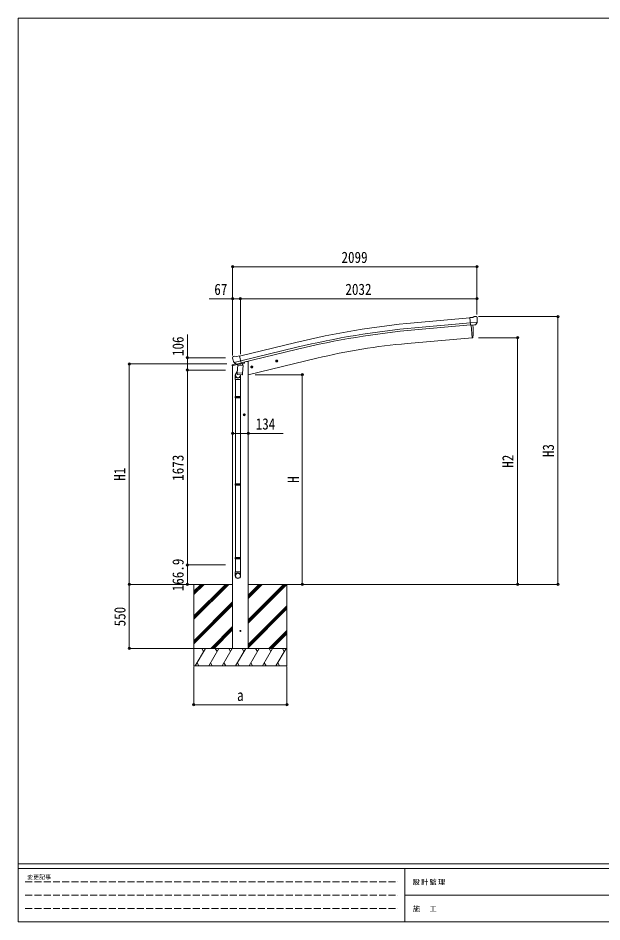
# Model space of a CAD drawing. Units: millimetres at full size. Extents: x -5590 to 5652, y -3902 to 3858.
# Drawn here: x -5590 to -576, y -3902 to 3858 of the extents above; entities that cross this region are included whole.
import ezdxf
from ezdxf.enums import TextEntityAlignment as Align

# ---------------------------------------------------------------- set-up
doc = ezdxf.new("R2010")
doc.units = ezdxf.units.MM
doc.header["$LTSCALE"] = 20
doc.header["$PDMODE"] = 32
doc.header["$PDSIZE"] = 20
doc.linetypes.add('DASHED3', pattern=[4, 3, -1])
for name, color, linetype, lineweight in [('0-0_0', 7, 'Continuous', 9), ('0-1_本体', 4, 'Continuous', 9), ('0-2_部品', 7, 'Continuous', 9), ('0-A_寸法', 6, 'Continuous', 9), ('F-0_240', 7, 'Continuous', 9)]:
    doc.layers.add(name, color=color, linetype=linetype, lineweight=lineweight)
doc.styles.add('ＭＳ ゴシック', font='')
doc.styles.get('ＭＳ ゴシック').set_extended_font_data('MS Gothic')

msp = doc.modelspace()

# ---------------------------------------------------------------- linework, layer by layer
at = {"layer": '0-0_0'}
for p, q in [((-3748.07, -1003.66), (-4098.35, -1003.66)), ((-4081.07, -1003.66), (-4081.07, -1703.66)), ((-4081.07, -1275.16), (-3809.57, -1003.66)), ((-4081.07, -1289.3), (-3795.43, -1003.66)), ((-4081.07, -1303.45), (-3781.28, -1003.66)), ((-4081.07, -1063.03), (-4021.7, -1003.66)), ((-4081.07, -1077.17), (-4007.56, -1003.66)), ((-4081.07, -1091.32), (-3993.42, -1003.66)), ((-3614.07, -1003.66), (-1604.72, -1003.66)), ((-3614.07, -1335.92), (-3281.81, -1003.66)), ((-3614.07, -1307.64), (-3310.09, -1003.66)), ((-3614.07, -1321.78), (-3295.95, -1003.66)), ((-3614.07, -1123.79), (-3493.94, -1003.66)), ((-3614.07, -1109.65), (-3508.08, -1003.66)), ((-3614.07, -1095.51), (-3522.22, -1003.66)), ((-3281.07, -1003.66), (-3281.07, -1703.66)), ((-4081.07, -1487.29), (-3748.07, -1154.3)), ((-4081.07, -1501.44), (-3748.07, -1168.44)), ((-4081.07, -1515.58), (-3748.07, -1182.58)), ((-3614.07, -1519.77), (-3281.07, -1186.77)), ((-3614.07, -1533.91), (-3281.07, -1200.91)), ((-3614.07, -1548.06), (-3281.07, -1215.06)), ((-3935.31, -1553.66), (-3748.07, -1366.43)), ((-3921.16, -1553.66), (-3748.07, -1380.57)), ((-3907.02, -1553.66), (-3748.07, -1394.71)), ((-3435.83, -1553.66), (-3281.07, -1398.91)), ((-3421.69, -1553.66), (-3281.07, -1413.05)), ((-3407.54, -1553.66), (-3281.07, -1427.19)), ((-3281.07, -1553.66), (-4081.07, -1553.66)), ((-4068.37, -1703.66), (-3981.76, -1553.66)), ((-3996.77, -1579.64), (-4011.77, -1553.66)), ((-3952.9, -1703.66), (-3866.29, -1553.66)), ((-3881.3, -1579.64), (-3896.3, -1553.66)), ((-3837.43, -1703.66), (-3750.82, -1553.66)), ((-3765.82, -1579.64), (-3780.83, -1553.66)), ((-3721.96, -1703.66), (-3635.35, -1553.66)), ((-3650.35, -1579.64), (-3665.36, -1553.66)), ((-3606.49, -1703.66), (-3519.88, -1553.66)), ((-3534.88, -1579.64), (-3549.88, -1553.66)), ((-3491.02, -1703.66), (-3404.41, -1553.66)), ((-3434.41, -1553.66), (-3419.41, -1579.64)), ((-3375.55, -1703.66), (-3288.94, -1553.66)), ((-3318.94, -1553.66), (-3303.94, -1579.64)), ((-4081.07, -1703.66), (-3281.07, -1703.66)), ((-4053.37, -1677.68), (-4038.37, -1703.66)), ((-3937.9, -1677.68), (-3922.9, -1703.66)), ((-3822.43, -1677.68), (-3807.43, -1703.66)), ((-3706.96, -1677.68), (-3691.96, -1703.66)), ((-3591.49, -1677.68), (-3576.49, -1703.66)), ((-3476.02, -1677.68), (-3461.02, -1703.66)), ((-3360.55, -1677.68), (-3345.55, -1703.66))]:
    msp.add_line(p, q, dxfattribs=at)
at = {"layer": '0-1_本体'}
for p, q in [((-1711.23, 1284.7), (-2188.17, 1241.64)), ((-1707.53, 1241.86), (-2184.31, 1198.86)), ((-1706, 1224.88), (-2182.78, 1181.88)), ((-1698.7, 1222.26), (-1689.15, 1113.13)), ((-1689.15, 1113.13), (-2247.02, 1064.32)), ((-3688.03, 955.94), (-3205.1, 1073.24)), ((-3678, 914.17), (-3194.96, 1031.5)), ((-3674.02, 897.6), (-3190.94, 1014.93)), ((-3614.07, 796.22), (-3025.29, 937.57)), ((-3748.07, 873.23), (-3748.07, -1553.66)), ((-3614.07, 909.34), (-3625.69, 909.34)), ((-3614.07, 909.34), (-3614.07, -1553.66))]:
    msp.add_line(p, q, dxfattribs=at)
msp.add_lwpolyline([(-1698.7, 1222.26), (-1689.15, 1113.13), (-1686.61, 1113.44)], dxfattribs=at)
for centre, radius, start, end in [((-1563.57, -5684.8), 6954.55, 95.15276, 103.65276), ((-1563.57, -5684.8), 6911.6, 95.15276, 103.65276), ((-1563.57, -5684.8), 6894.55, 95.15276, 103.65276), ((-2382.06, 1167.95), 700, 355.76043, 4.54658), ((-1686.97, 1116.42), 3, 277, 355.76043), ((-1783.35, -4235.49), 5320.05, 95, 103.5)]:
    msp.add_arc(centre, radius, start, end, dxfattribs=at)
at = {"layer": '0-2_部品'}
for p, q in [((-1684.81, 1288.64), (-1711.38, 1286.31)), ((-1705.72, 1221.65), (-1711.38, 1286.31)), ((-1648.51, 1246.35), (-1707.43, 1241.19)), ((-1684.81, 1288.64), (-1673.09, 1295.4)), ((-1658.19, 1296.99), (-1671.85, 1295.79)), ((-1659.76, 1226.86), (-1648.83, 1245.8)), ((-1649.05, 1291.23), (-1654.54, 1295.84)), ((-1647.99, 1289.19), (-1647.87, 1287.85)), ((-1695.76, 1222.52), (-1705.72, 1221.65)), ((-1662.15, 1225.46), (-1669.85, 1224.79)), ((-3749.5, 940.95), (-3749.22, 939.8)), ((-3745.28, 949.53), (-3749.14, 943.23)), ((-3742.18, 951.77), (-3729, 954.94)), ((-3714.44, 952.26), (-3727.7, 954.96)), ((-3714.44, 952.26), (-3688.51, 958.49)), ((-3750.63, 872.62), (-3707.92, 882.87)), ((-3750.63, 879.51), (-3750.63, 872.62)), ((-3722.12, 888.72), (-3748.33, 882.42)), ((-3735.45, 900.64), (-3677.94, 914.45)), ((-3718.59, 885.73), (-3734.97, 900.22)), ((-3715.88, 885.17), (-3708.36, 886.97)), ((-3715.05, 885.27), (-3713.52, 885.64)), ((-3713.52, 885.64), (-3676.81, 894.45)), ((-3711.68, 885.41), (-3711.73, 884.67)), ((-3710.98, 883.63), (-3685.16, 877.19)), ((-3704.06, 878.28), (-3708.73, 811.45)), ((-3658.37, 875.09), (-3704.06, 878.28)), ((-3702.28, 881.46), (-3702.51, 878.18)), ((-3682.77, 892.63), (-3683.79, 878.02)), ((-3676.81, 894.45), (-3675.28, 894.82)), ((-3673.73, 896.92), (-3672.79, 896.86)), ((-3672.79, 896.86), (-3659.47, 881.54)), ((-3668.79, 892.26), (-3649.91, 896.8)), ((-3663.04, 808.25), (-3658.37, 875.09)), ((-3659.47, 881.54), (-3659.92, 875.2)), ((-3646.07, 904.97), (-3646.07, 901.66)), ((-3592.96, 860.42), (-3573.51, 865.09)), ((-3588.4, 868.2), (-3590.54, 861)), ((-3581.11, 869.95), (-3588.4, 868.2)), ((-3580.9, 853.03), (-3585.57, 872.48)), ((-3575.94, 864.51), (-3581.11, 869.95)), ((-3578.07, 857.31), (-3575.94, 864.51)), ((-3379.04, 911.78), (-3359.59, 916.45)), ((-3374.48, 919.56), (-3376.61, 912.36)), ((-3367.18, 921.31), (-3374.48, 919.56)), ((-3366.98, 904.39), (-3371.65, 923.84)), ((-3362.02, 915.86), (-3367.18, 921.31)), ((-3364.15, 908.67), (-3362.02, 915.86)), ((-3725.06, 755.58), (-3725.06, 789.93)), ((-3707, 836.21), (-3721.7, 797.66)), ((-3709.59, 798.98), (-3708.72, 811.45)), ((-3709.2, 797.62), (-3709.2, 797.62)), ((-3663.04, 808.25), (-3708.73, 811.45)), ((-3707.75, 796.84), (-3666.05, 793.93)), ((-3677.66, 794.74), (-3682.21, 783.42)), ((-3679.06, 790.23), (-3679.06, 755.58)), ((-3663.06, 808.25), (-3663.94, 795.56)), ((-3679.06, 755.58), (-3725.06, 755.58)), ((-3723.06, 755.58), (-3723.06, 608.88)), ((-3681.06, 755.58), (-3681.06, 608.88)), ((-3725.06, 606.88), (-3724.06, 608.88)), ((-3679.06, 606.88), (-3725.06, 606.88)), ((-3679.06, 598.88), (-3725.06, 598.88)), ((-3680.06, 608.88), (-3724.06, 608.88)), ((-3680.06, 596.88), (-3724.06, 596.88)), ((-3723.06, 596.88), (-3723.06, -140.31)), ((-3681.06, 596.88), (-3681.06, -140.31)), ((-3679.06, 606.88), (-3680.06, 608.88)), ((-3679.06, 598.88), (-3680.06, 596.88)), ((-3679.06, 606.88), (-3679.06, 598.88)), ((-3637.57, 452.84), (-3657.57, 452.84)), ((-3647.57, 460.34), (-3654.07, 456.59)), ((-3654.07, 456.59), (-3654.07, 449.09)), ((-3654.07, 449.09), (-3647.57, 445.33)), ((-3647.57, 442.84), (-3647.57, 462.84)), ((-3641.07, 456.59), (-3647.57, 460.34)), ((-3725.06, -142.31), (-3724.06, -140.31)), ((-3679.06, -142.31), (-3725.06, -142.31)), ((-3679.06, -150.31), (-3725.06, -150.31)), ((-3680.06, -140.31), (-3724.06, -140.31)), ((-3680.06, -152.31), (-3724.06, -152.31)), ((-3723.06, -152.31), (-3723.06, -895.49)), ((-3681.06, -152.31), (-3681.06, -895.49)), ((-3679.06, -142.31), (-3680.06, -140.31)), ((-3679.06, -150.31), (-3680.06, -152.31)), ((-3679.06, -142.31), (-3679.06, -150.31)), ((-3725.06, -775.49), (-3724.06, -773.49)), ((-3679.06, -775.49), (-3725.06, -775.49)), ((-3680.06, -773.49), (-3724.06, -773.49)), ((-3679.06, -775.49), (-3680.06, -773.49)), ((-3679.06, -775.49), (-3679.06, -783.49)), ((-3679.06, -783.49), (-3725.06, -783.49)), ((-3680.06, -785.49), (-3724.06, -785.49)), ((-3723.06, -785.49), (-3723.06, -895.49)), ((-3681.06, -785.49), (-3681.06, -895.49)), ((-3679.06, -783.49), (-3680.06, -785.49)), ((-3725.06, -929.64), (-3725.06, -895.49)), ((-3679.06, -895.49), (-3725.06, -895.49)), ((-3679.06, -929.64), (-3679.06, -895.49))]:
    msp.add_line(p, q, dxfattribs=at)
for points in [[(-1648.44, 1246.98), (-1648.73, 1245.99), (-1648.83, 1245.8)], [(-1695.76, 1222.52), (-1695.48, 1222.45), (-1670.11, 1224.67), (-1669.85, 1224.79)], [(-3683.08, 893.04), (-3673.36, 895.37), (-3688.51, 958.49)], [(-3735.72, 901.22), (-3735.13, 900.38), (-3734.97, 900.22)], [(-3683.08, 893.04), (-3683.32, 892.89), (-3708.09, 886.94), (-3708.36, 886.97)], [(-3590.54, 861), (-3585.37, 855.56), (-3578.07, 857.31)], [(-3376.61, 912.36), (-3371.45, 906.92), (-3364.15, 908.67)], [(-3725.06, 606.88), (-3725.06, 598.88), (-3724.06, 596.88)], [(-3647.57, 445.33), (-3641.07, 449.09), (-3641.07, 456.59)], [(-3725.06, -142.31), (-3725.06, -150.31), (-3724.06, -152.31)], [(-3725.06, -775.49), (-3725.06, -783.49), (-3724.06, -785.49)]]:
    msp.add_lwpolyline(points, dxfattribs=at)
for centre, radius in [((-3583.24, 862.75), 8.5), ((-3583.24, 862.75), 7.7), ((-3583.24, 862.75), 6.5), ((-3369.32, 914.11), 8.5), ((-3369.32, 914.11), 7.7), ((-3369.32, 914.11), 6.5), ((-3647.57, 452.84), 8.5), ((-3647.57, 452.84), 7.7), ((-3647.57, 452.84), 6.5)]:
    msp.add_circle(centre, radius, dxfattribs=at)
at = {"layer": '0-2_部品', "color": 4}
msp.add_circle((-3681.07, -1403.66), 4.5, dxfattribs=at)
at = {"layer": '0-2_部品'}
for centre, radius, start, end in [((-1671.59, 1292.8), 3, 95, 120), ((-1657.75, 1292.01), 5, 50.00648, 94.99352), ((-1849.5, 1270.21), 202.4, 353.4085, 5), ((-3552.42, 987.05), 202.4, 193.5, 205.09125), ((-3741.02, 946.91), 5, 103.5, 148.5), ((-3728.3, 952.02), 3, 78.5, 103.5), ((-3747.63, 879.51), 3, 103.5, 180), ((-3715.16, 885.76), 0.5, 248.23754, 283.5), ((-3712.18, 885.45), 0.5, 356, 103.5), ((-3710.73, 884.6), 1, 176, 256), ((-3684.81, 878.16), 1.03, 250.03897, 351.96569), ((-3682.17, 892.55), 0.604, 100.59842, 172.20595), ((-3675.4, 895.3), 0.5, 283.5, 318.76246), ((-3651.07, 901.66), 5, 283.5, 0), ((-3695.06, 789.93), 30, 177.45142, 180), ((-3707.65, 798.81), 1.95, 175.04017, 217.47766), ((-3707.61, 798.84), 2, 217.40962, 266), ((-3665.91, 795.92), 2, 266, 349.46843)]:
    msp.add_arc(centre, radius, start, end, dxfattribs=at)
for centre, major_axis, ratio, start_param, end_param in [((-1643.66, 1293.24), (-15.35, 3.44), 0.101033, 5.9751426, 5.9753737), ((-1650.98, 1288.94), (2.71, -1.31), 0.997474, 0.5366567, 1.3225652), ((-1662.42, 1228.46), (1.62, -2.54), 0.997631, 5.8041905, 5.8929484), ((-1662.49, 1228.56), (-3.5, 2.17), 0.650902, 2.1145521, 2.1873627), ((-1662.36, 1228.37), (1.62, -2.54), 0.997631, 5.965759, 6.7621801), ((-3746.58, 941.66), (-1.57, -2.57), 0.99628, 4.712389, 5.4996506), ((-3716.61, 887.99), (-0.73, -2.92), 0.997631, 5.8041905, 6.6006116), ((-3716.55, 888.22), (2.63, 3.16), 0.650902, 4.0958226, 4.1686332), ((-3716.58, 888.09), (-0.73, -2.92), 0.997631, 0.3902369, 0.4789948), ((-3702.06, 790.23), (23, 0), 0.996195, 2.3585569, 6.3253237), ((-3702.06, 790.23), (21, 0), 0.996195, 2.7786684, 5.9512394), ((-3702.06, -927.89), (-23, 0), 0.996195, 3.1415927, 6.2831853), ((-3702.06, -929.64), (-23, 0), 0.996195, 3.1415927, 6.2831853), ((-3702.06, -929.64), (0, -23.43), 0.981806, 4.712389, 7.8539816)]:
    msp.add_ellipse(centre, major_axis=major_axis, ratio=ratio, start_param=start_param, end_param=end_param, dxfattribs=at)
msp.add_ellipse((-3702.06, -929.64), major_axis=(21, 0), ratio=0.996195, dxfattribs=at)
at = {"layer": '0-A_寸法'}
for p, q in [((-3748.07, 1722.79), (-3748.07, 1448.17)), ((-1649.07, 1722.79), (-3748.07, 1722.79)), ((-1649.07, 1722.79), (-1649.07, 1448.17)), ((-3748.07, 1448.17), (-3948.07, 1448.17)), ((-3748.07, 1448.17), (-3748.07, 960.61)), ((-3748.07, 1448.17), (-3681.07, 1448.17)), ((-3681.07, 1448.17), (-3681.07, 971.74)), ((-3681.07, 1448.17), (-1649.07, 1448.17)), ((-1649.07, 1448.17), (-1649.07, 1314.49)), ((-953.48, 1294.9), (-1634.89, 1294.9)), ((-953.48, -1003.66), (-953.48, 1294.9)), ((-4135.5, 942.23), (-4135.5, 1142.23)), ((-1300.59, 1113.13), (-1634.89, 1113.13)), ((-1300.59, -1003.66), (-1300.59, 1113.13)), ((-4135.5, 942.23), (-3810.24, 942.23)), ((-4135.5, 942.23), (-4135.5, 836.23)), ((-4634.91, 888.74), (-3798.79, 888.74)), ((-4634.91, 888.74), (-4634.91, -1003.66)), ((-4135.5, 836.23), (-3810.24, 836.23)), ((-4135.5, 836.23), (-4135.5, -836.77)), ((-3149.07, 796.32), (-3554.52, 796.32)), ((-3149.07, -1003.66), (-3149.07, 796.32)), ((-3748.07, 292.39), (-3614.07, 292.39)), ((-3614.07, 292.39), (-3314.07, 292.39)), ((-4135.5, -836.77), (-3810.24, -836.77)), ((-4135.5, -1003.66), (-4135.5, -836.77)), ((-4634.91, -1003.66), (-4081.07, -1003.66)), ((-4634.91, -1553.66), (-4634.91, -1003.66)), ((-4135.5, -1003.66), (-3810.24, -1003.66)), ((-3149.07, -1003.66), (-3586.72, -1003.66)), ((-1300.59, -1003.66), (-1634.89, -1003.66)), ((-953.48, -1003.66), (-1604.72, -1003.66)), ((-4634.91, -1553.66), (-4081.07, -1553.66)), ((-4081.07, -2036.98), (-4081.07, -1709.52)), ((-3281.07, -2036.98), (-3281.07, -1709.52)), ((-3281.07, -2036.98), (-4081.07, -2036.98))]:
    msp.add_line(p, q, dxfattribs=at)
for p in [(-3748.07, 1722.79), (-1649.07, 1722.79), (-3748.07, 1448.17), (-3681.07, 1448.17), (-1649.07, 1448.17), (-953.48, 1294.9), (-1300.59, 1113.13), (-4135.5, 942.23), (-4634.91, 888.74), (-4135.5, 836.23), (-3149.07, 796.32), (-3748.07, 292.39), (-3614.07, 292.39), (-4135.5, -836.77), (-4634.91, -1003.66), (-4135.5, -1003.66), (-3149.07, -1003.66), (-1300.59, -1003.66), (-953.48, -1003.66), (-4634.91, -1553.66), (-4081.07, -2036.98), (-3281.07, -2036.98)]:
    msp.add_point(p, dxfattribs=at)
at = {"layer": 'F-0_240', "color": 5}
for p, q in [((-5590.3, 3858.23), (-5590.3, -3901.77)), ((-5590.3, 3858.23), (5369.7, 3858.23)), ((-5590.3, -3401.77), (5369.7, -3401.77)), ((-5590.3, -3441.77), (3591.86, -3441.77)), ((-2268.14, -3441.77), (-2268.14, -3901.77)), ((-2268.14, -3671.77), (1831.86, -3671.77)), ((-5590.3, -3901.77), (5369.7, -3901.77))]:
    msp.add_line(p, q, dxfattribs=at)
at = {"layer": 'F-0_240', "color": 4, "linetype": 'DASHED3'}
for p, q in [((-5530.3, -3556.77), (-2328.14, -3556.77)), ((-5530.3, -3671.77), (-2328.14, -3671.77)), ((-5530.3, -3786.77), (-2328.14, -3786.77))]:
    msp.add_line(p, q, dxfattribs=at)

# ---------------------------------------------------------------- texts
at = {"layer": '0-A_寸法', "color": 7, "style": 'ＭＳ ゴシック', "width": 0.85}
for s, p in [('2099', (-2812.57, 1726.79)), ('67', (-3905.07, 1452.17)), ('2032', (-2779.07, 1452.17)), ('134', (-3549.57, 296.39)), ('a', (-3709.57, -2032.98))]:
    msp.add_text(s, height=96.77, dxfattribs=at).set_placement(p, align=Align.BOTTOM_LEFT)
for s, p in [('106', (-4139.5, 956.73)), ('H3', (-959.48, 88.62)), ('1673', (-4139.5, -114.27)), ('H2', (-1306.59, -2.27)), ('H1', (-4640.91, -114.46)), ('H', (-3149.07, -132.17)), ('166.9', (-4139.5, -1062.72)), ('550', (-4638.91, -1364.16))]:
    msp.add_text(s, height=96.77, rotation=90, dxfattribs=at).set_placement(p, align=Align.BOTTOM_LEFT)
at = {"layer": 'F-0_240', "style": 'ＭＳ ゴシック'}
msp.add_text('変更記事', height=36.66, dxfattribs=at).set_placement((-5512.15, -3546.77), align=Align.BOTTOM_LEFT)
at = {"layer": 'F-0_240', "char_height": 43.99, "attachment_point": 7, "style": 'ＭＳ ゴシック'}
for s, insert in [('\\T1.17;設計監理', (-2200.59, -3586.77)), ('\\T1.17;施\u3000工', (-2200.59, -3816.77))]:
    msp.add_mtext(s, dxfattribs=dict(at, insert=insert))

doc.saveas('drawing.dxf')
